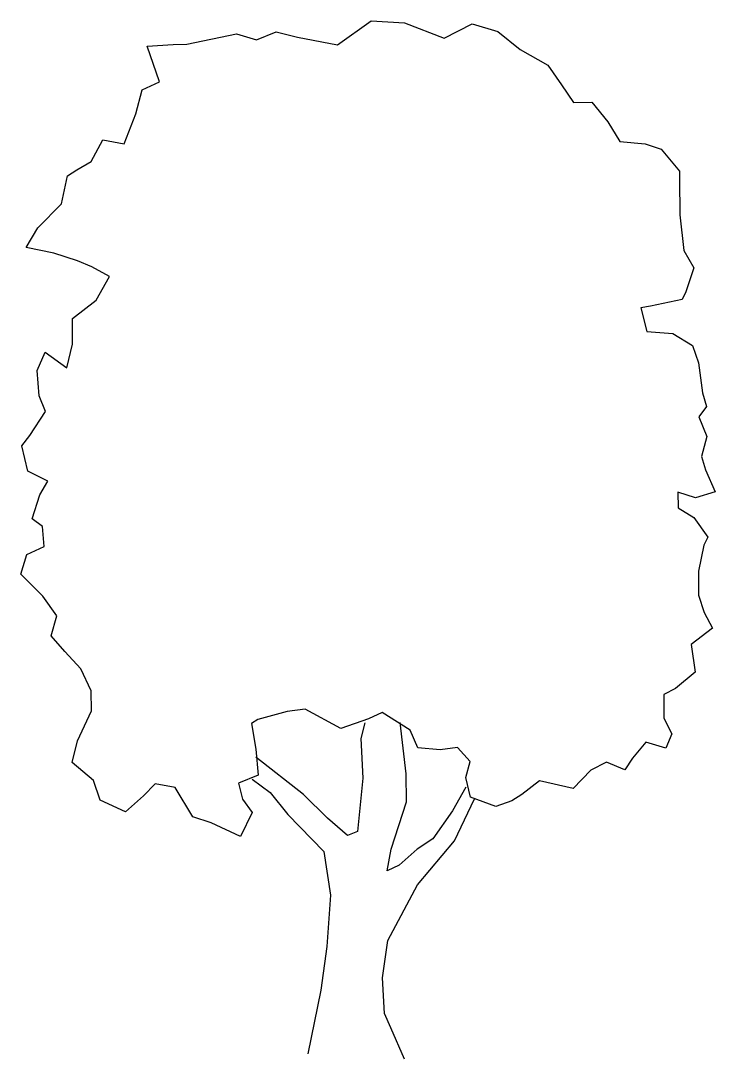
# Model space of a CAD drawing. Header units: inches. Extents: x 0 to 6.8, y 0 to 10.1.
import ezdxf

# ---------------------------------------------------------------- set-up
doc = ezdxf.new("R2010")
doc.units = ezdxf.units.IN
doc.header["$MEASUREMENT"] = 0

# ---------------------------------------------------------------- blocks, each defined once
blk = doc.blocks.new('A$C174F5FB8')
for p, q in [((3.094, 9.905), (3.423, 10.14)), ((3.423, 10.14), (3.75, 10.121)), ((3.75, 10.121), (4.138, 9.969)), ((4.138, 9.969), (4.413, 10.109)), ((4.413, 10.109), (4.662, 10.034)), ((1.623, 9.911), (2.109, 10.014)), ((2.109, 10.014), (2.303, 9.955)), ((2.303, 9.955), (2.496, 10.033)), ((2.496, 10.033), (2.706, 9.98)), ((2.706, 9.98), (3.094, 9.905)), ((4.662, 10.034), (4.879, 9.859)), ((1.236, 9.891), (1.491, 9.91)), ((1.355, 9.544), (1.236, 9.891)), ((1.491, 9.91), (1.623, 9.911)), ((4.879, 9.859), (5.151, 9.706)), ((5.151, 9.706), (5.285, 9.514)), ((1.185, 9.465), (1.355, 9.544)), ((1.126, 9.232), (1.185, 9.465)), ((5.285, 9.514), (5.403, 9.343)), ((5.403, 9.343), (5.58, 9.345)), ((5.58, 9.345), (5.736, 9.152)), ((1.012, 8.938), (1.126, 9.232)), ((5.736, 9.152), (5.854, 8.96)), ((0.687, 8.765), (0.801, 8.976)), ((0.801, 8.976), (1.012, 8.938)), ((5.854, 8.96), (6.102, 8.94)), ((6.102, 8.94), (6.258, 8.886)), ((6.258, 8.886), (6.436, 8.671)), ((0.549, 8.686), (0.687, 8.765)), ((0.397, 8.353), (0.456, 8.625)), ((0.456, 8.625), (0.549, 8.686)), ((6.436, 8.671), (6.437, 8.594)), ((6.437, 8.594), (6.44, 8.246)), ((0.167, 8.119), (0.397, 8.353)), ((6.44, 8.246), (6.481, 7.898)), ((0.052, 7.925), (0.167, 8.119)), ((0.324, 7.872), (0.052, 7.925)), ((0.556, 7.796), (0.324, 7.872)), ((6.481, 7.898), (6.576, 7.727)), ((0.695, 7.737), (0.556, 7.796)), ((0.867, 7.644), (0.695, 7.737)), ((6.576, 7.727), (6.501, 7.495)), ((0.736, 7.411), (0.867, 7.644)), ((0.506, 7.232), (0.736, 7.411)), ((6.463, 7.417), (6.154, 7.354)), ((6.501, 7.495), (6.463, 7.417)), ((6.154, 7.354), (6.06, 7.336)), ((6.06, 7.336), (6.117, 7.105)), ((0.507, 6.983), (0.506, 7.232)), ((6.117, 7.105), (6.371, 7.085)), ((6.371, 7.085), (6.566, 6.97)), ((0.161, 6.726), (0.237, 6.904)), ((0.237, 6.904), (0.449, 6.751)), ((0.449, 6.751), (0.507, 6.983)), ((6.566, 6.97), (6.622, 6.799)), ((6.622, 6.799), (6.663, 6.506)), ((0.18, 6.478), (0.161, 6.726)), ((6.663, 6.506), (6.703, 6.374)), ((0.242, 6.324), (0.18, 6.478)), ((0.089, 6.09), (0.242, 6.324)), ((6.703, 6.374), (6.626, 6.274)), ((6.626, 6.274), (6.705, 6.081)), ((0.012, 5.99), (0.089, 6.09)), ((0.07, 5.742), (0.012, 5.99)), ((6.705, 6.081), (6.652, 5.887)), ((6.652, 5.887), (6.691, 5.755)), ((0.264, 5.644), (0.07, 5.742)), ((6.691, 5.755), (6.787, 5.54)), ((0.187, 5.511), (0.264, 5.644)), ((0.112, 5.278), (0.187, 5.511)), ((6.422, 5.537), (6.423, 5.383)), ((6.594, 5.483), (6.422, 5.537)), ((6.787, 5.54), (6.594, 5.483)), ((6.423, 5.383), (6.579, 5.29)), ((0.212, 5.201), (0.112, 5.278)), ((6.579, 5.29), (6.713, 5.097)), ((0.23, 5.008), (0.212, 5.201)), ((6.713, 5.097), (6.675, 5.02)), ((0.059, 4.929), (0.23, 5.008)), ((6.675, 5.02), (6.622, 4.765)), ((0, 4.735), (0.059, 4.929)), ((0.217, 4.521), (0, 4.735)), ((6.622, 4.765), (6.623, 4.533)), ((0.351, 4.329), (0.217, 4.521)), ((6.623, 4.533), (6.68, 4.362)), ((6.68, 4.362), (6.759, 4.208)), ((0.298, 4.135), (0.351, 4.329)), ((6.759, 4.208), (6.55, 4.051)), ((0.432, 3.981), (0.298, 4.135)), ((0.588, 3.811), (0.432, 3.981)), ((6.55, 4.051), (6.591, 3.781)), ((0.689, 3.596), (0.588, 3.811)), ((6.591, 3.781), (6.398, 3.619)), ((0.69, 3.403), (0.689, 3.596)), ((6.398, 3.619), (6.283, 3.563)), ((6.283, 3.563), (6.285, 3.331)), ((0.554, 3.109), (0.69, 3.403)), ((2.603, 3.396), (2.316, 3.316)), ((2.78, 3.419), (2.603, 3.396)), ((3.129, 3.229), (2.78, 3.419)), ((3.532, 3.387), (3.399, 3.325)), ((3.804, 3.212), (3.532, 3.387)), ((2.316, 3.316), (2.256, 3.277)), ((2.256, 3.277), (2.296, 3.029)), ((3.399, 3.325), (3.129, 3.229)), ((3.361, 3.286), (3.323, 3.131)), ((3.768, 2.786), (3.709, 3.288)), ((6.285, 3.331), (6.363, 3.177)), ((3.882, 3.041), (3.804, 3.212)), ((6.363, 3.177), (6.303, 3.038)), ((0.501, 2.899), (0.554, 3.109)), ((3.323, 3.131), (3.343, 2.744)), ((4.269, 3.044), (4.098, 3.021)), ((4.392, 2.907), (4.269, 3.044)), ((6.11, 3.097), (5.978, 2.941)), ((6.303, 3.038), (6.11, 3.097)), ((2.296, 3.029), (2.32, 2.775)), ((2.764, 2.585), (2.297, 2.951)), ((4.098, 3.021), (3.882, 3.041)), ((5.978, 2.941), (5.902, 2.825)), ((0.712, 2.723), (0.501, 2.899)), ((4.349, 2.752), (4.392, 2.907)), ((5.724, 2.901), (5.57, 2.822)), ((5.902, 2.825), (5.724, 2.901)), ((2.32, 2.775), (2.127, 2.696)), ((3.343, 2.744), (3.292, 2.224)), ((3.77, 2.515), (3.768, 2.786)), ((4.395, 2.559), (4.349, 2.752)), ((5.57, 2.822), (5.4, 2.644)), ((0.775, 2.53), (0.712, 2.723)), ((1.315, 2.689), (1.2, 2.572)), ((1.509, 2.652), (1.315, 2.689)), ((1.682, 2.366), (1.509, 2.652)), ((2.127, 2.696), (2.167, 2.541)), ((2.26, 2.735), (2.438, 2.604)), ((4.35, 2.658), (4.219, 2.425)), ((5.068, 2.719), (4.898, 2.585)), ((5.4, 2.644), (5.068, 2.719)), ((1.2, 2.572), (1.024, 2.416)), ((2.167, 2.541), (2.262, 2.409)), ((2.438, 2.604), (2.611, 2.39)), ((2.998, 2.354), (2.764, 2.585)), ((4.238, 2.132), (4.434, 2.542)), ((4.644, 2.467), (4.395, 2.559)), ((4.898, 2.585), (4.799, 2.523)), ((1.024, 2.416), (0.775, 2.53)), ((3.619, 2.05), (3.77, 2.515)), ((4.799, 2.523), (4.644, 2.467)), ((1.86, 2.307), (1.682, 2.366)), ((2.262, 2.409), (2.148, 2.176)), ((2.611, 2.39), (2.962, 2.028)), ((3.193, 2.184), (2.998, 2.354)), ((4.219, 2.425), (4.028, 2.152)), ((2.148, 2.176), (1.86, 2.307)), ((3.292, 2.224), (3.193, 2.184)), ((4.028, 2.152), (3.874, 2.052)), ((3.876, 1.703), (4.238, 2.132)), ((3.582, 1.839), (3.619, 2.05)), ((3.874, 2.052), (3.698, 1.895)), ((2.962, 2.028), (3.026, 1.603)), ((3.698, 1.895), (3.582, 1.839)), ((3.588, 1.159), (3.876, 1.703)), ((3.026, 1.603), (2.991, 1.1)), ((3.535, 0.794), (3.588, 1.159)), ((2.991, 1.1), (2.934, 0.673)), ((3.555, 0.446), (3.535, 0.794)), ((2.934, 0.673), (2.806, 0.053)), ((3.616, 0.308), (3.555, 0.446)), ((3.751, 0), (3.616, 0.308))]:
    blk.add_line(p, q)

msp = doc.modelspace()

# ---------------------------------------------------------------- block references
msp.add_blockref('A$C174F5FB8', (0, 0))

doc.saveas('drawing.dxf')
